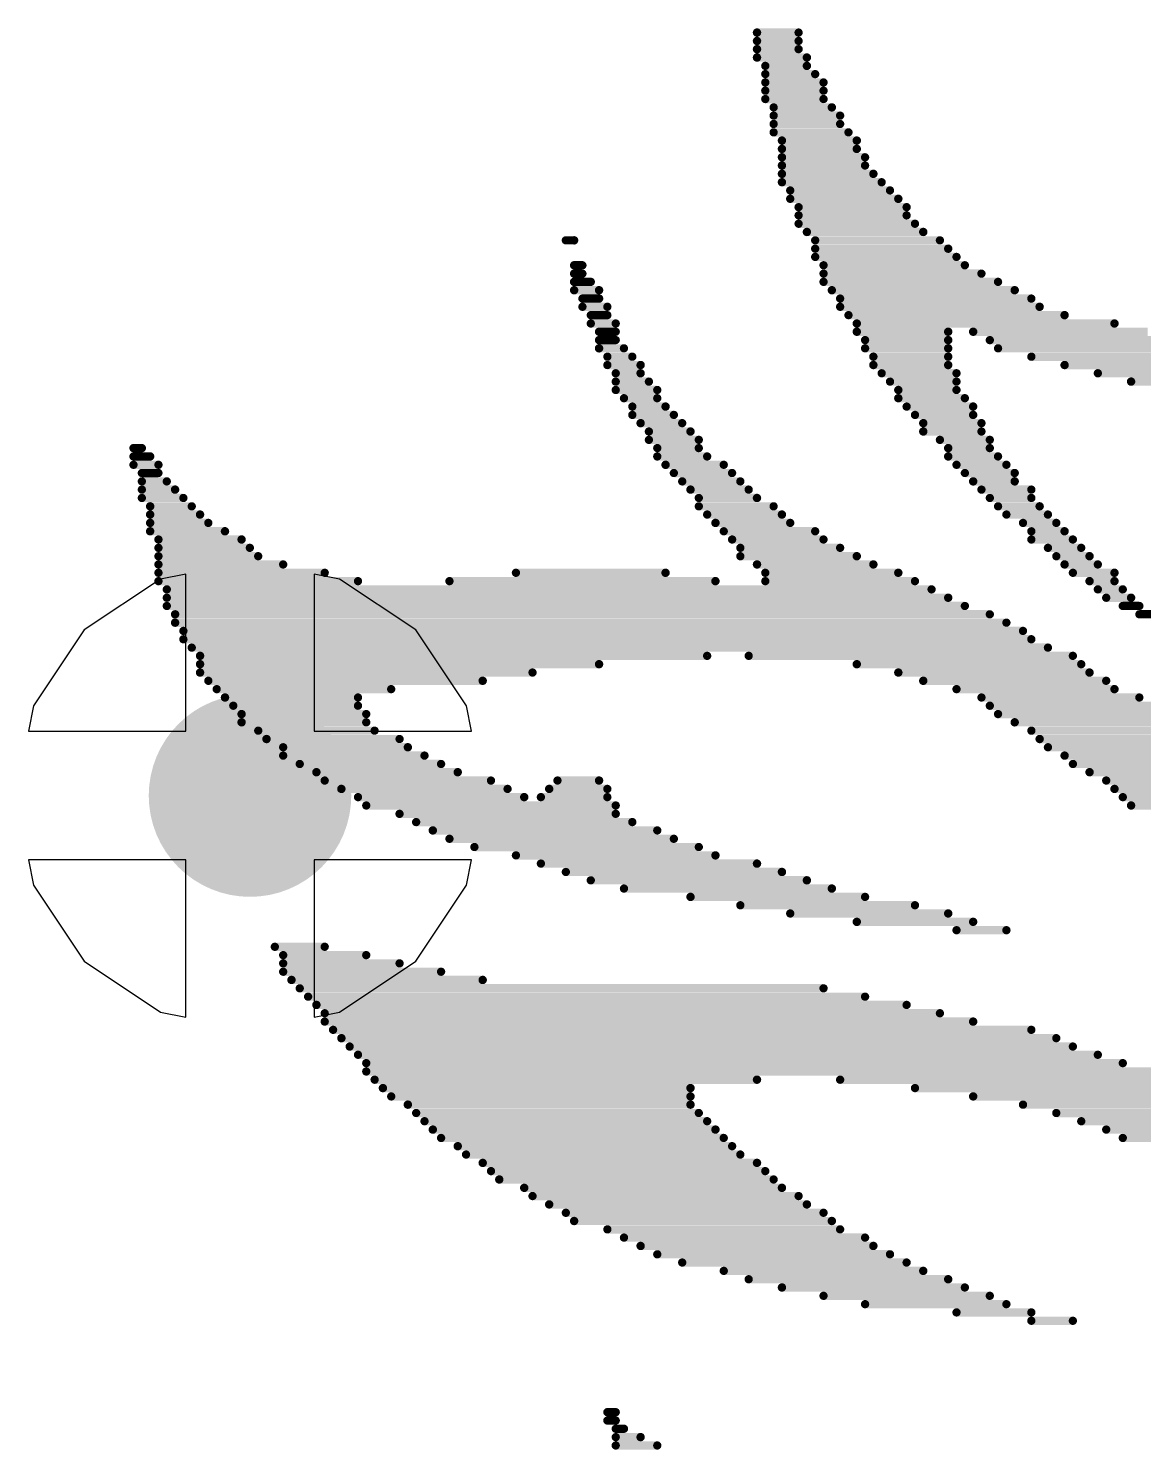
# Model space of a CAD drawing. Header units: millimetres. Extents: x 0.26 to 7.33, y 1.06 to 4.59.
# Drawn here: x 1.6448 to 1.7315, y 2.4021 to 2.5127 of the extents above; entities that cross this region are included whole.
import ezdxf

# ---------------------------------------------------------------- set-up
doc = ezdxf.new("R2010")
doc.units = ezdxf.units.MM
doc.header["$MEASUREMENT"] = 0
for name, color, linetype in [('BottomLayer', 5, 'Continuous'), ('MultiLayer', 9, 'Continuous'), ('TopLayer', 1, 'Continuous'), ('TopOverlay', 2, 'Continuous'), ('ViaHoleLayer', 16, 'Continuous')]:
    doc.layers.add(name, color=color, linetype=linetype)

msp = doc.modelspace()

# ---------------------------------------------------------------- linework, layer by layer
at = {"layer": 'BottomLayer'}
for p, q in [((1.65503, 2.46984), (1.64911, 2.46589)), ((1.657, 2.47023), (1.65503, 2.46984)), ((1.657, 2.458), (1.657, 2.47023)), ((1.66897, 2.46984), (1.667, 2.47023)), ((1.667, 2.47023), (1.667, 2.458)), ((1.67489, 2.46589), (1.66897, 2.46984)), ((1.64911, 2.46589), (1.64516, 2.45997)), ((1.67884, 2.45997), (1.67489, 2.46589)), ((1.64516, 2.45997), (1.64477, 2.458)), ((1.67923, 2.458), (1.67884, 2.45997)), ((1.64477, 2.458), (1.657, 2.458)), ((1.667, 2.458), (1.67923, 2.458)), ((1.657, 2.448), (1.64477, 2.448)), ((1.64477, 2.448), (1.64516, 2.44603)), ((1.657, 2.43577), (1.657, 2.448)), ((1.67923, 2.448), (1.667, 2.448)), ((1.667, 2.448), (1.667, 2.43577)), ((1.67884, 2.44603), (1.67923, 2.448)), ((1.64516, 2.44603), (1.64911, 2.44011)), ((1.67489, 2.44011), (1.67884, 2.44603)), ((1.64911, 2.44011), (1.65503, 2.43616)), ((1.66897, 2.43616), (1.67489, 2.44011)), ((1.65503, 2.43616), (1.657, 2.43577)), ((1.667, 2.43577), (1.66897, 2.43616))]:
    msp.add_line(p, q, dxfattribs=at)
at = {"layer": 'BottomLayer', "const_width": 0.00787}
msp.add_lwpolyline([(1.65806, 2.453, 1), (1.66594, 2.453, 1)], format="xyb", close=True, dxfattribs=at)
at = {"layer": 'MultiLayer', "const_width": 0.00787}
msp.add_lwpolyline([(1.65806, 2.453, 1), (1.66594, 2.453, 1)], format="xyb", close=True, dxfattribs=at)
at = {"layer": 'TopLayer'}
for p, q in [((1.65503, 2.46984), (1.64911, 2.46589)), ((1.657, 2.47023), (1.65503, 2.46984)), ((1.657, 2.458), (1.657, 2.47023)), ((1.66897, 2.46984), (1.667, 2.47023)), ((1.667, 2.47023), (1.667, 2.458)), ((1.67489, 2.46589), (1.66897, 2.46984)), ((1.64911, 2.46589), (1.64516, 2.45997)), ((1.67884, 2.45997), (1.67489, 2.46589)), ((1.64516, 2.45997), (1.64477, 2.458)), ((1.67923, 2.458), (1.67884, 2.45997)), ((1.64477, 2.458), (1.657, 2.458)), ((1.667, 2.458), (1.67923, 2.458)), ((1.657, 2.448), (1.64477, 2.448)), ((1.64477, 2.448), (1.64516, 2.44603)), ((1.657, 2.43577), (1.657, 2.448)), ((1.67923, 2.448), (1.667, 2.448)), ((1.667, 2.448), (1.667, 2.43577)), ((1.67884, 2.44603), (1.67923, 2.448)), ((1.64516, 2.44603), (1.64911, 2.44011)), ((1.67489, 2.44011), (1.67884, 2.44603)), ((1.64911, 2.44011), (1.65503, 2.43616)), ((1.66897, 2.43616), (1.67489, 2.44011)), ((1.65503, 2.43616), (1.657, 2.43577)), ((1.667, 2.43577), (1.66897, 2.43616))]:
    msp.add_line(p, q, dxfattribs=at)
at = {"layer": 'TopLayer', "const_width": 0.00787}
msp.add_lwpolyline([(1.65806, 2.453, 1), (1.66594, 2.453, 1)], format="xyb", close=True, dxfattribs=at)
at = {"layer": 'TopOverlay', "const_width": 0.000647}
for points in [[(1.70143, 2.51235), (1.70466, 2.51235)], [(1.70143, 2.5117), (1.70466, 2.5117)], [(1.70143, 2.51106), (1.70466, 2.51106)], [(1.70143, 2.51041), (1.70531, 2.51041)], [(1.70207, 2.50976), (1.70531, 2.50976)], [(1.70207, 2.50912), (1.70595, 2.50912)], [(1.70207, 2.50847), (1.7066, 2.50847)], [(1.70207, 2.50783), (1.7066, 2.50783)], [(1.70207, 2.50718), (1.7066, 2.50718)], [(1.70272, 2.50653), (1.70724, 2.50653)], [(1.70272, 2.50589), (1.70789, 2.50589)], [(1.70272, 2.50524), (1.70789, 2.50524)], [(1.70272, 2.50459), (1.70854, 2.50459)], [(1.70337, 2.50395), (1.70918, 2.50395)], [(1.70337, 2.5033), (1.70918, 2.5033)], [(1.70337, 2.50265), (1.70983, 2.50265)], [(1.70337, 2.50201), (1.70983, 2.50201)], [(1.70337, 2.50136), (1.71048, 2.50136)], [(1.70337, 2.50071), (1.71112, 2.50071)], [(1.70401, 2.50007), (1.71177, 2.50007)], [(1.70401, 2.49942), (1.71242, 2.49942)], [(1.70466, 2.49877), (1.71306, 2.49877)], [(1.70466, 2.49813), (1.71306, 2.49813)], [(1.70466, 2.49748), (1.71371, 2.49748)], [(1.70531, 2.49684), (1.71436, 2.49684)], [(1.68656, 2.49619), (1.6872, 2.49619)], [(1.70595, 2.49619), (1.71565, 2.49619)], [(1.70595, 2.49554), (1.71629, 2.49554)], [(1.70595, 2.4949), (1.71694, 2.4949)], [(1.6872, 2.49425), (1.68785, 2.49425)], [(1.6872, 2.4936), (1.68785, 2.4936)], [(1.7066, 2.49425), (1.71759, 2.49425)], [(1.7066, 2.4936), (1.71888, 2.4936)], [(1.6872, 2.49296), (1.6885, 2.49296)], [(1.7066, 2.49296), (1.72017, 2.49296)], [(1.6872, 2.49231), (1.68914, 2.49231)], [(1.68785, 2.49166), (1.68914, 2.49166)], [(1.70724, 2.49231), (1.72147, 2.49231)], [(1.70789, 2.49166), (1.72276, 2.49166)], [(1.68785, 2.49102), (1.68979, 2.49102)], [(1.6885, 2.49037), (1.68979, 2.49037)], [(1.70789, 2.49102), (1.72341, 2.49102)], [(1.70854, 2.49037), (1.72534, 2.49037)], [(1.6885, 2.48972), (1.69044, 2.48972)], [(1.70918, 2.48972), (1.72922, 2.48972)], [(1.68914, 2.48908), (1.69044, 2.48908)], [(1.68914, 2.48843), (1.69044, 2.48843)], [(1.70918, 2.48908), (1.71629, 2.48908)], [(1.70983, 2.48843), (1.71629, 2.48843)], [(1.71823, 2.48908), (1.73181, 2.48908)], [(1.71953, 2.48843), (1.7344, 2.48843)], [(1.68914, 2.48779), (1.69108, 2.48779)], [(1.68979, 2.48714), (1.69173, 2.48714)], [(1.70983, 2.48779), (1.71629, 2.48779)], [(1.71048, 2.48714), (1.71629, 2.48714)], [(1.72017, 2.48779), (1.73504, 2.48779)], [(1.72276, 2.48714), (1.73569, 2.48714)], [(1.68979, 2.48649), (1.69238, 2.48649)], [(1.69044, 2.48585), (1.69238, 2.48585)], [(1.71048, 2.48649), (1.71629, 2.48649)], [(1.71112, 2.48585), (1.71694, 2.48585)], [(1.72534, 2.48649), (1.73698, 2.48649)], [(1.72793, 2.48585), (1.73827, 2.48585)], [(1.69044, 2.4852), (1.69302, 2.4852)], [(1.71177, 2.4852), (1.71694, 2.4852)], [(1.73052, 2.4852), (1.73892, 2.4852)], [(1.69044, 2.48455), (1.69367, 2.48455)], [(1.69108, 2.48391), (1.69367, 2.48391)], [(1.71242, 2.48455), (1.71694, 2.48455)], [(1.71242, 2.48391), (1.71759, 2.48391)], [(1.69173, 2.48326), (1.69432, 2.48326)], [(1.69173, 2.48261), (1.69496, 2.48261)], [(1.71306, 2.48326), (1.71823, 2.48326)], [(1.71371, 2.48261), (1.71823, 2.48261)], [(1.69238, 2.48197), (1.69561, 2.48197)], [(1.71436, 2.48197), (1.71888, 2.48197)], [(1.69302, 2.48132), (1.69625, 2.48132)], [(1.69302, 2.48067), (1.6969, 2.48067)], [(1.71436, 2.48132), (1.71888, 2.48132)], [(1.71565, 2.48067), (1.71953, 2.48067)], [(1.65294, 2.48003), (1.65359, 2.48003)], [(1.65294, 2.47938), (1.65424, 2.47938)], [(1.69367, 2.48003), (1.6969, 2.48003)], [(1.69367, 2.47938), (1.69755, 2.47938)], [(1.71629, 2.48003), (1.71953, 2.48003)], [(1.71629, 2.47938), (1.72017, 2.47938)], [(1.65294, 2.47873), (1.65488, 2.47873)], [(1.65359, 2.47809), (1.65488, 2.47809)], [(1.69432, 2.47873), (1.69884, 2.47873)], [(1.69496, 2.47809), (1.69949, 2.47809)], [(1.71694, 2.47873), (1.72082, 2.47873)], [(1.71759, 2.47809), (1.72147, 2.47809)], [(1.65359, 2.47744), (1.65553, 2.47744)], [(1.69561, 2.47744), (1.70013, 2.47744)], [(1.71823, 2.47744), (1.72147, 2.47744)], [(1.65359, 2.4768), (1.65617, 2.4768)], [(1.65359, 2.47615), (1.65682, 2.47615)], [(1.69625, 2.4768), (1.70078, 2.4768)], [(1.6969, 2.47615), (1.70143, 2.47615)], [(1.71888, 2.4768), (1.72276, 2.4768)], [(1.71953, 2.47615), (1.72276, 2.47615)], [(1.65424, 2.4755), (1.65747, 2.4755)], [(1.65424, 2.47486), (1.65811, 2.47486)], [(1.6969, 2.4755), (1.70272, 2.4755)], [(1.69755, 2.47486), (1.70337, 2.47486)], [(1.72017, 2.4755), (1.72341, 2.4755)], [(1.72082, 2.47486), (1.72405, 2.47486)], [(1.65424, 2.47421), (1.65876, 2.47421)], [(1.69819, 2.47421), (1.70401, 2.47421)], [(1.72211, 2.47421), (1.7247, 2.47421)], [(1.65424, 2.47356), (1.66005, 2.47356)], [(1.65488, 2.47292), (1.66135, 2.47292)], [(1.69884, 2.47356), (1.70595, 2.47356)], [(1.69949, 2.47292), (1.7066, 2.47292)], [(1.72276, 2.47356), (1.72534, 2.47356)], [(1.72276, 2.47292), (1.72599, 2.47292)], [(1.65488, 2.47227), (1.66199, 2.47227)], [(1.65488, 2.47162), (1.66264, 2.47162)], [(1.70013, 2.47227), (1.70789, 2.47227)], [(1.70013, 2.47162), (1.70918, 2.47162)], [(1.72405, 2.47227), (1.72664, 2.47227)], [(1.7247, 2.47162), (1.72728, 2.47162)], [(1.65488, 2.47098), (1.66458, 2.47098)], [(1.65488, 2.47033), (1.66781, 2.47033)], [(1.68268, 2.47033), (1.69432, 2.47033)], [(1.70143, 2.47098), (1.71048, 2.47098)], [(1.70207, 2.47033), (1.71242, 2.47033)], [(1.72534, 2.47098), (1.72793, 2.47098)], [(1.72599, 2.47033), (1.72922, 2.47033)], [(1.65488, 2.46968), (1.6704, 2.46968)], [(1.67751, 2.46968), (1.69819, 2.46968)], [(1.70207, 2.46968), (1.71371, 2.46968)], [(1.72728, 2.46968), (1.72922, 2.46968)], [(1.65553, 2.46904), (1.715, 2.46904)], [(1.65553, 2.46839), (1.71629, 2.46839)], [(1.72793, 2.46904), (1.72987, 2.46904)], [(1.72858, 2.46839), (1.73052, 2.46839)], [(1.65553, 2.46775), (1.71759, 2.46775)], [(1.65617, 2.4671), (1.71953, 2.4671)], [(1.72987, 2.46775), (1.73116, 2.46775)], [(1.73116, 2.4671), (1.73246, 2.4671)], [(1.65617, 2.46645), (1.72082, 2.46645)], [(1.65682, 2.46581), (1.72211, 2.46581)], [(1.65682, 2.46516), (1.72276, 2.46516)], [(1.65747, 2.46451), (1.72405, 2.46451)], [(1.65811, 2.46387), (1.69755, 2.46387)], [(1.70078, 2.46387), (1.72599, 2.46387)], [(1.65811, 2.46322), (1.68914, 2.46322)], [(1.65811, 2.46257), (1.68397, 2.46257)], [(1.70918, 2.46322), (1.72664, 2.46322)], [(1.71242, 2.46257), (1.72728, 2.46257)], [(1.65876, 2.46193), (1.68009, 2.46193)], [(1.71436, 2.46193), (1.72858, 2.46193)], [(1.65941, 2.46128), (1.67298, 2.46128)], [(1.66005, 2.46063), (1.6704, 2.46063)], [(1.71694, 2.46128), (1.72922, 2.46128)], [(1.71888, 2.46063), (1.73116, 2.46063)], [(1.6607, 2.45999), (1.6704, 2.45999)], [(1.66135, 2.45934), (1.67104, 2.45934)], [(1.71953, 2.45999), (1.73246, 2.45999)], [(1.72017, 2.45934), (1.73246, 2.45934)], [(1.66135, 2.4587), (1.67104, 2.4587)], [(1.72147, 2.4587), (1.73375, 2.4587)], [(1.66264, 2.45805), (1.67169, 2.45805)], [(1.66329, 2.4574), (1.67363, 2.4574)], [(1.72276, 2.45805), (1.73504, 2.45805)], [(1.72341, 2.4574), (1.73569, 2.4574)], [(1.66458, 2.45676), (1.67428, 2.45676)], [(1.66458, 2.45611), (1.67557, 2.45611)], [(1.72405, 2.45676), (1.73698, 2.45676)], [(1.72534, 2.45611), (1.73763, 2.45611)], [(1.66587, 2.45546), (1.67686, 2.45546)], [(1.72599, 2.45546), (1.73892, 2.45546)], [(1.66716, 2.45482), (1.67815, 2.45482)], [(1.66781, 2.45417), (1.68074, 2.45417)], [(1.68591, 2.45417), (1.68914, 2.45417)], [(1.72728, 2.45482), (1.73957, 2.45482)], [(1.72858, 2.45417), (1.74086, 2.45417)], [(1.6691, 2.45352), (1.68203, 2.45352)], [(1.6704, 2.45288), (1.68333, 2.45288)], [(1.68462, 2.45288), (1.68979, 2.45288)], [(1.68527, 2.45352), (1.68979, 2.45352)], [(1.72922, 2.45352), (1.74151, 2.45352)], [(1.72987, 2.45288), (1.74215, 2.45288)], [(1.67104, 2.45223), (1.69044, 2.45223)], [(1.67363, 2.45158), (1.69044, 2.45158)], [(1.73052, 2.45223), (1.7428, 2.45223)], [(1.67492, 2.45094), (1.69173, 2.45094)], [(1.67621, 2.45029), (1.69367, 2.45029)], [(1.67751, 2.44964), (1.69496, 2.44964)], [(1.67945, 2.449), (1.6969, 2.449)], [(1.68268, 2.44835), (1.69819, 2.44835)], [(1.68462, 2.44771), (1.70143, 2.44771)], [(1.68656, 2.44706), (1.70337, 2.44706)], [(1.6885, 2.44641), (1.70531, 2.44641)], [(1.69108, 2.44577), (1.70724, 2.44577)], [(1.69625, 2.44512), (1.70983, 2.44512)], [(1.70013, 2.44447), (1.71371, 2.44447)], [(1.70401, 2.44383), (1.71629, 2.44383)], [(1.70918, 2.44318), (1.71823, 2.44318)], [(1.71694, 2.44253), (1.72082, 2.44253)], [(1.66393, 2.44124), (1.66781, 2.44124)], [(1.66458, 2.44059), (1.67104, 2.44059)], [(1.66458, 2.43995), (1.67363, 2.43995)], [(1.66458, 2.4393), (1.67686, 2.4393)], [(1.66523, 2.43866), (1.68009, 2.43866)], [(1.66587, 2.43801), (1.7066, 2.43801)], [(1.66652, 2.43736), (1.70983, 2.43736)], [(1.66716, 2.43672), (1.71306, 2.43672)], [(1.66781, 2.43607), (1.71565, 2.43607)], [(1.66781, 2.43542), (1.71823, 2.43542)], [(1.66846, 2.43478), (1.72276, 2.43478)], [(1.6691, 2.43413), (1.7247, 2.43413)], [(1.66975, 2.43348), (1.72599, 2.43348)], [(1.6704, 2.43284), (1.72793, 2.43284)], [(1.67104, 2.43219), (1.72987, 2.43219)], [(1.67104, 2.43154), (1.73246, 2.43154)], [(1.67169, 2.4309), (1.70143, 2.4309)], [(1.70789, 2.4309), (1.7344, 2.4309)], [(1.67234, 2.43025), (1.69625, 2.43025)], [(1.67298, 2.4296), (1.69625, 2.4296)], [(1.71371, 2.43025), (1.73569, 2.43025)], [(1.71823, 2.4296), (1.73698, 2.4296)], [(1.67428, 2.42896), (1.69625, 2.42896)], [(1.67492, 2.42831), (1.6969, 2.42831)], [(1.72211, 2.42896), (1.73827, 2.42896)], [(1.7247, 2.42831), (1.74021, 2.42831)], [(1.67557, 2.42767), (1.69755, 2.42767)], [(1.72664, 2.42767), (1.74215, 2.42767)], [(1.67621, 2.42702), (1.69819, 2.42702)], [(1.67686, 2.42637), (1.69884, 2.42637)], [(1.72858, 2.42702), (1.7428, 2.42702)], [(1.72987, 2.42637), (1.74345, 2.42637)], [(1.67815, 2.42573), (1.69949, 2.42573)], [(1.6788, 2.42508), (1.70013, 2.42508)], [(1.68009, 2.42443), (1.70143, 2.42443)], [(1.68074, 2.42379), (1.70207, 2.42379)], [(1.68139, 2.42314), (1.70272, 2.42314)], [(1.68333, 2.42249), (1.70337, 2.42249)], [(1.68397, 2.42185), (1.70466, 2.42185)], [(1.68527, 2.4212), (1.70531, 2.4212)], [(1.68656, 2.42055), (1.7066, 2.42055)], [(1.6872, 2.41991), (1.70724, 2.41991)], [(1.68979, 2.41926), (1.70789, 2.41926)], [(1.69108, 2.41862), (1.70983, 2.41862)], [(1.69238, 2.41797), (1.71048, 2.41797)], [(1.69367, 2.41732), (1.71177, 2.41732)], [(1.69561, 2.41668), (1.71306, 2.41668)], [(1.69884, 2.41603), (1.71436, 2.41603)], [(1.70078, 2.41538), (1.71629, 2.41538)], [(1.70337, 2.41474), (1.71759, 2.41474)], [(1.7066, 2.41409), (1.71953, 2.41409)], [(1.70983, 2.41344), (1.72082, 2.41344)], [(1.71694, 2.4128), (1.72276, 2.4128)], [(1.72276, 2.41215), (1.72599, 2.41215)], [(1.68979, 2.40504), (1.69044, 2.40504)], [(1.68979, 2.40439), (1.69044, 2.40439)], [(1.69044, 2.40375), (1.69108, 2.40375)], [(1.69044, 2.4031), (1.69238, 2.4031)], [(1.69044, 2.40245), (1.69367, 2.40245)]]:
    msp.add_lwpolyline(points, dxfattribs=at)
at = {"layer": 'TopOverlay', "const_width": 0.000323}
for points in [[(1.70126, 2.51235, 1), (1.70159, 2.51235, 1)], [(1.7045, 2.51235, 1), (1.70482, 2.51235, 1)], [(1.70126, 2.5117, 1), (1.70159, 2.5117, 1)], [(1.7045, 2.5117, 1), (1.70482, 2.5117, 1)], [(1.70126, 2.51106, 1), (1.70159, 2.51106, 1)], [(1.70126, 2.51041, 1), (1.70159, 2.51041, 1)], [(1.7045, 2.51106, 1), (1.70482, 2.51106, 1)], [(1.70514, 2.51041, 1), (1.70547, 2.51041, 1)], [(1.70191, 2.50976, 1), (1.70223, 2.50976, 1)], [(1.70191, 2.50912, 1), (1.70223, 2.50912, 1)], [(1.70514, 2.50976, 1), (1.70547, 2.50976, 1)], [(1.70579, 2.50912, 1), (1.70611, 2.50912, 1)], [(1.70191, 2.50847, 1), (1.70223, 2.50847, 1)], [(1.70644, 2.50847, 1), (1.70676, 2.50847, 1)], [(1.70191, 2.50783, 1), (1.70223, 2.50783, 1)], [(1.70191, 2.50718, 1), (1.70223, 2.50718, 1)], [(1.70644, 2.50783, 1), (1.70676, 2.50783, 1)], [(1.70644, 2.50718, 1), (1.70676, 2.50718, 1)], [(1.70256, 2.50653, 1), (1.70288, 2.50653, 1)], [(1.70256, 2.50589, 1), (1.70288, 2.50589, 1)], [(1.70708, 2.50653, 1), (1.70741, 2.50653, 1)], [(1.70773, 2.50589, 1), (1.70805, 2.50589, 1)], [(1.70256, 2.50524, 1), (1.70288, 2.50524, 1)], [(1.70256, 2.50459, 1), (1.70288, 2.50459, 1)], [(1.70773, 2.50524, 1), (1.70805, 2.50524, 1)], [(1.70838, 2.50459, 1), (1.7087, 2.50459, 1)], [(1.7032, 2.50395, 1), (1.70353, 2.50395, 1)], [(1.70902, 2.50395, 1), (1.70935, 2.50395, 1)], [(1.7032, 2.5033, 1), (1.70353, 2.5033, 1)], [(1.7032, 2.50265, 1), (1.70353, 2.50265, 1)], [(1.70902, 2.5033, 1), (1.70935, 2.5033, 1)], [(1.70967, 2.50265, 1), (1.70999, 2.50265, 1)], [(1.7032, 2.50201, 1), (1.70353, 2.50201, 1)], [(1.7032, 2.50136, 1), (1.70353, 2.50136, 1)], [(1.70967, 2.50201, 1), (1.70999, 2.50201, 1)], [(1.71031, 2.50136, 1), (1.71064, 2.50136, 1)], [(1.7032, 2.50071, 1), (1.70353, 2.50071, 1)], [(1.71096, 2.50071, 1), (1.71128, 2.50071, 1)], [(1.70385, 2.50007, 1), (1.70417, 2.50007, 1)], [(1.70385, 2.49942, 1), (1.70417, 2.49942, 1)], [(1.71161, 2.50007, 1), (1.71193, 2.50007, 1)], [(1.71225, 2.49942, 1), (1.71258, 2.49942, 1)], [(1.7045, 2.49877, 1), (1.70482, 2.49877, 1)], [(1.7045, 2.49813, 1), (1.70482, 2.49813, 1)], [(1.7129, 2.49877, 1), (1.71322, 2.49877, 1)], [(1.7129, 2.49813, 1), (1.71322, 2.49813, 1)], [(1.7045, 2.49748, 1), (1.70482, 2.49748, 1)], [(1.70514, 2.49684, 1), (1.70547, 2.49684, 1)], [(1.71355, 2.49748, 1), (1.71387, 2.49748, 1)], [(1.71419, 2.49684, 1), (1.71452, 2.49684, 1)], [(1.6864, 2.49619, 1), (1.68672, 2.49619, 1)], [(1.68704, 2.49619, 1), (1.68737, 2.49619, 1)], [(1.70579, 2.49619, 1), (1.70611, 2.49619, 1)], [(1.71549, 2.49619, 1), (1.71581, 2.49619, 1)], [(1.70579, 2.49554, 1), (1.70611, 2.49554, 1)], [(1.70579, 2.4949, 1), (1.70611, 2.4949, 1)], [(1.71613, 2.49554, 1), (1.71646, 2.49554, 1)], [(1.71678, 2.4949, 1), (1.7171, 2.4949, 1)], [(1.68704, 2.49425, 1), (1.68737, 2.49425, 1)], [(1.68704, 2.4936, 1), (1.68737, 2.4936, 1)], [(1.68769, 2.49425, 1), (1.68801, 2.49425, 1)], [(1.68769, 2.4936, 1), (1.68801, 2.4936, 1)], [(1.70644, 2.49425, 1), (1.70676, 2.49425, 1)], [(1.70644, 2.4936, 1), (1.70676, 2.4936, 1)], [(1.71743, 2.49425, 1), (1.71775, 2.49425, 1)], [(1.71872, 2.4936, 1), (1.71904, 2.4936, 1)], [(1.68704, 2.49296, 1), (1.68737, 2.49296, 1)], [(1.68834, 2.49296, 1), (1.68866, 2.49296, 1)], [(1.70644, 2.49296, 1), (1.70676, 2.49296, 1)], [(1.72001, 2.49296, 1), (1.72033, 2.49296, 1)], [(1.68704, 2.49231, 1), (1.68737, 2.49231, 1)], [(1.68769, 2.49166, 1), (1.68801, 2.49166, 1)], [(1.68898, 2.49231, 1), (1.68931, 2.49231, 1)], [(1.68898, 2.49166, 1), (1.68931, 2.49166, 1)], [(1.70708, 2.49231, 1), (1.70741, 2.49231, 1)], [(1.70773, 2.49166, 1), (1.70805, 2.49166, 1)], [(1.7213, 2.49231, 1), (1.72163, 2.49231, 1)], [(1.7226, 2.49166, 1), (1.72292, 2.49166, 1)], [(1.68769, 2.49102, 1), (1.68801, 2.49102, 1)], [(1.68834, 2.49037, 1), (1.68866, 2.49037, 1)], [(1.68963, 2.49102, 1), (1.68995, 2.49102, 1)], [(1.68963, 2.49037, 1), (1.68995, 2.49037, 1)], [(1.70773, 2.49102, 1), (1.70805, 2.49102, 1)], [(1.70838, 2.49037, 1), (1.7087, 2.49037, 1)], [(1.72324, 2.49102, 1), (1.72357, 2.49102, 1)], [(1.72518, 2.49037, 1), (1.72551, 2.49037, 1)], [(1.68834, 2.48972, 1), (1.68866, 2.48972, 1)], [(1.69028, 2.48972, 1), (1.6906, 2.48972, 1)], [(1.70902, 2.48972, 1), (1.70935, 2.48972, 1)], [(1.72906, 2.48972, 1), (1.72939, 2.48972, 1)], [(1.68898, 2.48908, 1), (1.68931, 2.48908, 1)], [(1.68898, 2.48843, 1), (1.68931, 2.48843, 1)], [(1.69028, 2.48908, 1), (1.6906, 2.48908, 1)], [(1.69028, 2.48843, 1), (1.6906, 2.48843, 1)], [(1.70902, 2.48908, 1), (1.70935, 2.48908, 1)], [(1.70967, 2.48843, 1), (1.70999, 2.48843, 1)], [(1.71613, 2.48908, 1), (1.71646, 2.48908, 1)], [(1.71613, 2.48843, 1), (1.71646, 2.48843, 1)], [(1.71807, 2.48908, 1), (1.7184, 2.48908, 1)], [(1.71937, 2.48843, 1), (1.71969, 2.48843, 1)], [(1.68898, 2.48779, 1), (1.68931, 2.48779, 1)], [(1.68963, 2.48714, 1), (1.68995, 2.48714, 1)], [(1.69092, 2.48779, 1), (1.69124, 2.48779, 1)], [(1.69157, 2.48714, 1), (1.69189, 2.48714, 1)], [(1.70967, 2.48779, 1), (1.70999, 2.48779, 1)], [(1.71031, 2.48714, 1), (1.71064, 2.48714, 1)], [(1.71613, 2.48779, 1), (1.71646, 2.48779, 1)], [(1.71613, 2.48714, 1), (1.71646, 2.48714, 1)], [(1.72001, 2.48779, 1), (1.72033, 2.48779, 1)], [(1.7226, 2.48714, 1), (1.72292, 2.48714, 1)], [(1.68963, 2.48649, 1), (1.68995, 2.48649, 1)], [(1.69028, 2.48585, 1), (1.6906, 2.48585, 1)], [(1.69221, 2.48649, 1), (1.69254, 2.48649, 1)], [(1.69221, 2.48585, 1), (1.69254, 2.48585, 1)], [(1.71031, 2.48649, 1), (1.71064, 2.48649, 1)], [(1.71096, 2.48585, 1), (1.71128, 2.48585, 1)], [(1.71613, 2.48649, 1), (1.71646, 2.48649, 1)], [(1.71678, 2.48585, 1), (1.7171, 2.48585, 1)], [(1.72518, 2.48649, 1), (1.72551, 2.48649, 1)], [(1.72777, 2.48585, 1), (1.72809, 2.48585, 1)], [(1.69028, 2.4852, 1), (1.6906, 2.4852, 1)], [(1.69286, 2.4852, 1), (1.69318, 2.4852, 1)], [(1.71161, 2.4852, 1), (1.71193, 2.4852, 1)], [(1.71678, 2.4852, 1), (1.7171, 2.4852, 1)], [(1.73035, 2.4852, 1), (1.73068, 2.4852, 1)], [(1.69028, 2.48455, 1), (1.6906, 2.48455, 1)], [(1.69092, 2.48391, 1), (1.69124, 2.48391, 1)], [(1.69351, 2.48455, 1), (1.69383, 2.48455, 1)], [(1.69351, 2.48391, 1), (1.69383, 2.48391, 1)], [(1.71225, 2.48455, 1), (1.71258, 2.48455, 1)], [(1.71225, 2.48391, 1), (1.71258, 2.48391, 1)], [(1.71678, 2.48455, 1), (1.7171, 2.48455, 1)], [(1.71743, 2.48391, 1), (1.71775, 2.48391, 1)], [(1.69157, 2.48326, 1), (1.69189, 2.48326, 1)], [(1.69157, 2.48261, 1), (1.69189, 2.48261, 1)], [(1.69415, 2.48326, 1), (1.69448, 2.48326, 1)], [(1.6948, 2.48261, 1), (1.69512, 2.48261, 1)], [(1.7129, 2.48326, 1), (1.71322, 2.48326, 1)], [(1.71355, 2.48261, 1), (1.71387, 2.48261, 1)], [(1.71807, 2.48326, 1), (1.7184, 2.48326, 1)], [(1.71807, 2.48261, 1), (1.7184, 2.48261, 1)], [(1.69221, 2.48197, 1), (1.69254, 2.48197, 1)], [(1.69545, 2.48197, 1), (1.69577, 2.48197, 1)], [(1.71419, 2.48197, 1), (1.71452, 2.48197, 1)], [(1.71872, 2.48197, 1), (1.71904, 2.48197, 1)], [(1.69286, 2.48132, 1), (1.69318, 2.48132, 1)], [(1.69286, 2.48067, 1), (1.69318, 2.48067, 1)], [(1.69609, 2.48132, 1), (1.69642, 2.48132, 1)], [(1.69674, 2.48067, 1), (1.69706, 2.48067, 1)], [(1.71419, 2.48132, 1), (1.71452, 2.48132, 1)], [(1.71549, 2.48067, 1), (1.71581, 2.48067, 1)], [(1.71872, 2.48132, 1), (1.71904, 2.48132, 1)], [(1.71937, 2.48067, 1), (1.71969, 2.48067, 1)], [(1.65278, 2.48003, 1), (1.6531, 2.48003, 1)], [(1.65278, 2.47938, 1), (1.6531, 2.47938, 1)], [(1.65343, 2.48003, 1), (1.65375, 2.48003, 1)], [(1.65407, 2.47938, 1), (1.6544, 2.47938, 1)], [(1.69351, 2.48003, 1), (1.69383, 2.48003, 1)], [(1.69351, 2.47938, 1), (1.69383, 2.47938, 1)], [(1.69674, 2.48003, 1), (1.69706, 2.48003, 1)], [(1.69739, 2.47938, 1), (1.69771, 2.47938, 1)], [(1.71613, 2.48003, 1), (1.71646, 2.48003, 1)], [(1.71613, 2.47938, 1), (1.71646, 2.47938, 1)], [(1.71937, 2.48003, 1), (1.71969, 2.48003, 1)], [(1.72001, 2.47938, 1), (1.72033, 2.47938, 1)], [(1.65278, 2.47873, 1), (1.6531, 2.47873, 1)], [(1.65343, 2.47809, 1), (1.65375, 2.47809, 1)], [(1.65472, 2.47873, 1), (1.65504, 2.47873, 1)], [(1.65472, 2.47809, 1), (1.65504, 2.47809, 1)], [(1.69415, 2.47873, 1), (1.69448, 2.47873, 1)], [(1.6948, 2.47809, 1), (1.69512, 2.47809, 1)], [(1.69868, 2.47873, 1), (1.699, 2.47873, 1)], [(1.69933, 2.47809, 1), (1.69965, 2.47809, 1)], [(1.71678, 2.47873, 1), (1.7171, 2.47873, 1)], [(1.71743, 2.47809, 1), (1.71775, 2.47809, 1)], [(1.72066, 2.47873, 1), (1.72098, 2.47873, 1)], [(1.7213, 2.47809, 1), (1.72163, 2.47809, 1)], [(1.65343, 2.47744, 1), (1.65375, 2.47744, 1)], [(1.65537, 2.47744, 1), (1.65569, 2.47744, 1)], [(1.69545, 2.47744, 1), (1.69577, 2.47744, 1)], [(1.69997, 2.47744, 1), (1.70029, 2.47744, 1)], [(1.71807, 2.47744, 1), (1.7184, 2.47744, 1)], [(1.7213, 2.47744, 1), (1.72163, 2.47744, 1)], [(1.65343, 2.4768, 1), (1.65375, 2.4768, 1)], [(1.65343, 2.47615, 1), (1.65375, 2.47615, 1)], [(1.65601, 2.4768, 1), (1.65634, 2.4768, 1)], [(1.65666, 2.47615, 1), (1.65698, 2.47615, 1)], [(1.69609, 2.4768, 1), (1.69642, 2.4768, 1)], [(1.69674, 2.47615, 1), (1.69706, 2.47615, 1)], [(1.70062, 2.4768, 1), (1.70094, 2.4768, 1)], [(1.70126, 2.47615, 1), (1.70159, 2.47615, 1)], [(1.71872, 2.4768, 1), (1.71904, 2.4768, 1)], [(1.71937, 2.47615, 1), (1.71969, 2.47615, 1)], [(1.7226, 2.4768, 1), (1.72292, 2.4768, 1)], [(1.7226, 2.47615, 1), (1.72292, 2.47615, 1)], [(1.65407, 2.4755, 1), (1.6544, 2.4755, 1)], [(1.65407, 2.47486, 1), (1.6544, 2.47486, 1)], [(1.65731, 2.4755, 1), (1.65763, 2.4755, 1)], [(1.65795, 2.47486, 1), (1.65828, 2.47486, 1)], [(1.69674, 2.4755, 1), (1.69706, 2.4755, 1)], [(1.69739, 2.47486, 1), (1.69771, 2.47486, 1)], [(1.70256, 2.4755, 1), (1.70288, 2.4755, 1)], [(1.7032, 2.47486, 1), (1.70353, 2.47486, 1)], [(1.72001, 2.4755, 1), (1.72033, 2.4755, 1)], [(1.72066, 2.47486, 1), (1.72098, 2.47486, 1)], [(1.72324, 2.4755, 1), (1.72357, 2.4755, 1)], [(1.72389, 2.47486, 1), (1.72421, 2.47486, 1)], [(1.65407, 2.47421, 1), (1.6544, 2.47421, 1)], [(1.6586, 2.47421, 1), (1.65892, 2.47421, 1)], [(1.69803, 2.47421, 1), (1.69836, 2.47421, 1)], [(1.70385, 2.47421, 1), (1.70417, 2.47421, 1)], [(1.72195, 2.47421, 1), (1.72227, 2.47421, 1)], [(1.72454, 2.47421, 1), (1.72486, 2.47421, 1)], [(1.65407, 2.47356, 1), (1.6544, 2.47356, 1)], [(1.65472, 2.47292, 1), (1.65504, 2.47292, 1)], [(1.65989, 2.47356, 1), (1.66022, 2.47356, 1)], [(1.66118, 2.47292, 1), (1.66151, 2.47292, 1)], [(1.69868, 2.47356, 1), (1.699, 2.47356, 1)], [(1.69933, 2.47292, 1), (1.69965, 2.47292, 1)], [(1.70579, 2.47356, 1), (1.70611, 2.47356, 1)], [(1.70644, 2.47292, 1), (1.70676, 2.47292, 1)], [(1.7226, 2.47356, 1), (1.72292, 2.47356, 1)], [(1.7226, 2.47292, 1), (1.72292, 2.47292, 1)], [(1.72518, 2.47356, 1), (1.72551, 2.47356, 1)], [(1.72583, 2.47292, 1), (1.72615, 2.47292, 1)], [(1.65472, 2.47227, 1), (1.65504, 2.47227, 1)], [(1.65472, 2.47162, 1), (1.65504, 2.47162, 1)], [(1.66183, 2.47227, 1), (1.66215, 2.47227, 1)], [(1.66248, 2.47162, 1), (1.6628, 2.47162, 1)], [(1.69997, 2.47227, 1), (1.70029, 2.47227, 1)], [(1.69997, 2.47162, 1), (1.70029, 2.47162, 1)], [(1.70773, 2.47227, 1), (1.70805, 2.47227, 1)], [(1.70902, 2.47162, 1), (1.70935, 2.47162, 1)], [(1.72389, 2.47227, 1), (1.72421, 2.47227, 1)], [(1.72454, 2.47162, 1), (1.72486, 2.47162, 1)], [(1.72648, 2.47227, 1), (1.7268, 2.47227, 1)], [(1.72712, 2.47162, 1), (1.72745, 2.47162, 1)], [(1.65472, 2.47098, 1), (1.65504, 2.47098, 1)], [(1.65472, 2.47033, 1), (1.65504, 2.47033, 1)], [(1.66442, 2.47098, 1), (1.66474, 2.47098, 1)], [(1.66765, 2.47033, 1), (1.66797, 2.47033, 1)], [(1.68252, 2.47033, 1), (1.68284, 2.47033, 1)], [(1.69415, 2.47033, 1), (1.69448, 2.47033, 1)], [(1.70126, 2.47098, 1), (1.70159, 2.47098, 1)], [(1.70191, 2.47033, 1), (1.70223, 2.47033, 1)], [(1.71031, 2.47098, 1), (1.71064, 2.47098, 1)], [(1.71225, 2.47033, 1), (1.71258, 2.47033, 1)], [(1.72518, 2.47098, 1), (1.72551, 2.47098, 1)], [(1.72583, 2.47033, 1), (1.72615, 2.47033, 1)], [(1.72777, 2.47098, 1), (1.72809, 2.47098, 1)], [(1.72906, 2.47033, 1), (1.72939, 2.47033, 1)], [(1.65472, 2.46968, 1), (1.65504, 2.46968, 1)], [(1.67024, 2.46968, 1), (1.67056, 2.46968, 1)], [(1.67735, 2.46968, 1), (1.67767, 2.46968, 1)], [(1.69803, 2.46968, 1), (1.69836, 2.46968, 1)], [(1.70191, 2.46968, 1), (1.70223, 2.46968, 1)], [(1.71355, 2.46968, 1), (1.71387, 2.46968, 1)], [(1.72712, 2.46968, 1), (1.72745, 2.46968, 1)], [(1.72906, 2.46968, 1), (1.72939, 2.46968, 1)], [(1.65537, 2.46904, 1), (1.65569, 2.46904, 1)], [(1.65537, 2.46839, 1), (1.65569, 2.46839, 1)], [(1.71484, 2.46904, 1), (1.71516, 2.46904, 1)], [(1.71613, 2.46839, 1), (1.71646, 2.46839, 1)], [(1.72777, 2.46904, 1), (1.72809, 2.46904, 1)], [(1.72842, 2.46839, 1), (1.72874, 2.46839, 1)], [(1.72971, 2.46904, 1), (1.73003, 2.46904, 1)], [(1.73035, 2.46839, 1), (1.73068, 2.46839, 1)], [(1.65537, 2.46775, 1), (1.65569, 2.46775, 1)], [(1.65601, 2.4671, 1), (1.65634, 2.4671, 1)], [(1.71743, 2.46775, 1), (1.71775, 2.46775, 1)], [(1.71937, 2.4671, 1), (1.71969, 2.4671, 1)], [(1.72971, 2.46775, 1), (1.73003, 2.46775, 1)], [(1.731, 2.46775, 1), (1.73132, 2.46775, 1)], [(1.731, 2.4671, 1), (1.73132, 2.4671, 1)], [(1.65601, 2.46645, 1), (1.65634, 2.46645, 1)], [(1.72066, 2.46645, 1), (1.72098, 2.46645, 1)], [(1.65666, 2.46581, 1), (1.65698, 2.46581, 1)], [(1.65666, 2.46516, 1), (1.65698, 2.46516, 1)], [(1.72195, 2.46581, 1), (1.72227, 2.46581, 1)], [(1.7226, 2.46516, 1), (1.72292, 2.46516, 1)], [(1.65731, 2.46451, 1), (1.65763, 2.46451, 1)], [(1.65795, 2.46387, 1), (1.65828, 2.46387, 1)], [(1.69739, 2.46387, 1), (1.69771, 2.46387, 1)], [(1.70062, 2.46387, 1), (1.70094, 2.46387, 1)], [(1.72389, 2.46451, 1), (1.72421, 2.46451, 1)], [(1.72583, 2.46387, 1), (1.72615, 2.46387, 1)], [(1.65795, 2.46322, 1), (1.65828, 2.46322, 1)], [(1.65795, 2.46257, 1), (1.65828, 2.46257, 1)], [(1.68381, 2.46257, 1), (1.68413, 2.46257, 1)], [(1.68898, 2.46322, 1), (1.68931, 2.46322, 1)], [(1.70902, 2.46322, 1), (1.70935, 2.46322, 1)], [(1.71225, 2.46257, 1), (1.71258, 2.46257, 1)], [(1.72648, 2.46322, 1), (1.7268, 2.46322, 1)], [(1.72712, 2.46257, 1), (1.72745, 2.46257, 1)], [(1.6586, 2.46193, 1), (1.65892, 2.46193, 1)], [(1.67993, 2.46193, 1), (1.68026, 2.46193, 1)], [(1.71419, 2.46193, 1), (1.71452, 2.46193, 1)], [(1.72842, 2.46193, 1), (1.72874, 2.46193, 1)], [(1.65925, 2.46128, 1), (1.65957, 2.46128, 1)], [(1.65989, 2.46063, 1), (1.66022, 2.46063, 1)], [(1.67024, 2.46063, 1), (1.67056, 2.46063, 1)], [(1.67282, 2.46128, 1), (1.67314, 2.46128, 1)], [(1.71678, 2.46128, 1), (1.7171, 2.46128, 1)], [(1.71872, 2.46063, 1), (1.71904, 2.46063, 1)], [(1.72906, 2.46128, 1), (1.72939, 2.46128, 1)], [(1.731, 2.46063, 1), (1.73132, 2.46063, 1)], [(1.66054, 2.45999, 1), (1.66086, 2.45999, 1)], [(1.66118, 2.45934, 1), (1.66151, 2.45934, 1)], [(1.67024, 2.45999, 1), (1.67056, 2.45999, 1)], [(1.67088, 2.45934, 1), (1.6712, 2.45934, 1)], [(1.71937, 2.45999, 1), (1.71969, 2.45999, 1)], [(1.72001, 2.45934, 1), (1.72033, 2.45934, 1)], [(1.66118, 2.4587, 1), (1.66151, 2.4587, 1)], [(1.67088, 2.4587, 1), (1.6712, 2.4587, 1)], [(1.7213, 2.4587, 1), (1.72163, 2.4587, 1)], [(1.66248, 2.45805, 1), (1.6628, 2.45805, 1)], [(1.66312, 2.4574, 1), (1.66345, 2.4574, 1)], [(1.67153, 2.45805, 1), (1.67185, 2.45805, 1)], [(1.67347, 2.4574, 1), (1.67379, 2.4574, 1)], [(1.7226, 2.45805, 1), (1.72292, 2.45805, 1)], [(1.72324, 2.4574, 1), (1.72357, 2.4574, 1)], [(1.66442, 2.45676, 1), (1.66474, 2.45676, 1)], [(1.66442, 2.45611, 1), (1.66474, 2.45611, 1)], [(1.67411, 2.45676, 1), (1.67444, 2.45676, 1)], [(1.67541, 2.45611, 1), (1.67573, 2.45611, 1)], [(1.72389, 2.45676, 1), (1.72421, 2.45676, 1)], [(1.72518, 2.45611, 1), (1.72551, 2.45611, 1)], [(1.66571, 2.45546, 1), (1.66603, 2.45546, 1)], [(1.6767, 2.45546, 1), (1.67702, 2.45546, 1)], [(1.72583, 2.45546, 1), (1.72615, 2.45546, 1)], [(1.667, 2.45482, 1), (1.66733, 2.45482, 1)], [(1.66765, 2.45417, 1), (1.66797, 2.45417, 1)], [(1.67799, 2.45482, 1), (1.67832, 2.45482, 1)], [(1.68058, 2.45417, 1), (1.6809, 2.45417, 1)], [(1.68575, 2.45417, 1), (1.68607, 2.45417, 1)], [(1.68898, 2.45417, 1), (1.68931, 2.45417, 1)], [(1.72712, 2.45482, 1), (1.72745, 2.45482, 1)], [(1.72842, 2.45417, 1), (1.72874, 2.45417, 1)], [(1.66894, 2.45352, 1), (1.66927, 2.45352, 1)], [(1.67024, 2.45288, 1), (1.67056, 2.45288, 1)], [(1.68187, 2.45352, 1), (1.68219, 2.45352, 1)], [(1.68316, 2.45288, 1), (1.68349, 2.45288, 1)], [(1.68446, 2.45288, 1), (1.68478, 2.45288, 1)], [(1.6851, 2.45352, 1), (1.68543, 2.45352, 1)], [(1.68963, 2.45352, 1), (1.68995, 2.45352, 1)], [(1.68963, 2.45288, 1), (1.68995, 2.45288, 1)], [(1.72906, 2.45352, 1), (1.72939, 2.45352, 1)], [(1.72971, 2.45288, 1), (1.73003, 2.45288, 1)], [(1.67088, 2.45223, 1), (1.6712, 2.45223, 1)], [(1.67347, 2.45158, 1), (1.67379, 2.45158, 1)], [(1.69028, 2.45223, 1), (1.6906, 2.45223, 1)], [(1.69028, 2.45158, 1), (1.6906, 2.45158, 1)], [(1.73035, 2.45223, 1), (1.73068, 2.45223, 1)], [(1.67476, 2.45094, 1), (1.67508, 2.45094, 1)], [(1.69157, 2.45094, 1), (1.69189, 2.45094, 1)], [(1.67605, 2.45029, 1), (1.67638, 2.45029, 1)], [(1.67735, 2.44964, 1), (1.67767, 2.44964, 1)], [(1.69351, 2.45029, 1), (1.69383, 2.45029, 1)], [(1.6948, 2.44964, 1), (1.69512, 2.44964, 1)], [(1.67929, 2.449, 1), (1.67961, 2.449, 1)], [(1.68252, 2.44835, 1), (1.68284, 2.44835, 1)], [(1.69674, 2.449, 1), (1.69706, 2.449, 1)], [(1.69803, 2.44835, 1), (1.69836, 2.44835, 1)], [(1.68446, 2.44771, 1), (1.68478, 2.44771, 1)], [(1.70126, 2.44771, 1), (1.70159, 2.44771, 1)], [(1.6864, 2.44706, 1), (1.68672, 2.44706, 1)], [(1.68834, 2.44641, 1), (1.68866, 2.44641, 1)], [(1.7032, 2.44706, 1), (1.70353, 2.44706, 1)], [(1.70514, 2.44641, 1), (1.70547, 2.44641, 1)], [(1.69092, 2.44577, 1), (1.69124, 2.44577, 1)], [(1.69609, 2.44512, 1), (1.69642, 2.44512, 1)], [(1.70708, 2.44577, 1), (1.70741, 2.44577, 1)], [(1.70967, 2.44512, 1), (1.70999, 2.44512, 1)], [(1.69997, 2.44447, 1), (1.70029, 2.44447, 1)], [(1.70385, 2.44383, 1), (1.70417, 2.44383, 1)], [(1.71355, 2.44447, 1), (1.71387, 2.44447, 1)], [(1.71613, 2.44383, 1), (1.71646, 2.44383, 1)], [(1.70902, 2.44318, 1), (1.70935, 2.44318, 1)], [(1.71807, 2.44318, 1), (1.7184, 2.44318, 1)], [(1.71678, 2.44253, 1), (1.7171, 2.44253, 1)], [(1.72066, 2.44253, 1), (1.72098, 2.44253, 1)], [(1.66377, 2.44124, 1), (1.66409, 2.44124, 1)], [(1.66442, 2.44059, 1), (1.66474, 2.44059, 1)], [(1.66765, 2.44124, 1), (1.66797, 2.44124, 1)], [(1.67088, 2.44059, 1), (1.6712, 2.44059, 1)], [(1.66442, 2.43995, 1), (1.66474, 2.43995, 1)], [(1.67347, 2.43995, 1), (1.67379, 2.43995, 1)], [(1.66442, 2.4393, 1), (1.66474, 2.4393, 1)], [(1.66506, 2.43866, 1), (1.66539, 2.43866, 1)], [(1.6767, 2.4393, 1), (1.67702, 2.4393, 1)], [(1.67993, 2.43866, 1), (1.68026, 2.43866, 1)], [(1.66571, 2.43801, 1), (1.66603, 2.43801, 1)], [(1.66636, 2.43736, 1), (1.66668, 2.43736, 1)], [(1.70644, 2.43801, 1), (1.70676, 2.43801, 1)], [(1.70967, 2.43736, 1), (1.70999, 2.43736, 1)], [(1.667, 2.43672, 1), (1.66733, 2.43672, 1)], [(1.66765, 2.43607, 1), (1.66797, 2.43607, 1)], [(1.7129, 2.43672, 1), (1.71322, 2.43672, 1)], [(1.71549, 2.43607, 1), (1.71581, 2.43607, 1)], [(1.66765, 2.43542, 1), (1.66797, 2.43542, 1)], [(1.71807, 2.43542, 1), (1.7184, 2.43542, 1)], [(1.6683, 2.43478, 1), (1.66862, 2.43478, 1)], [(1.66894, 2.43413, 1), (1.66927, 2.43413, 1)], [(1.7226, 2.43478, 1), (1.72292, 2.43478, 1)], [(1.72454, 2.43413, 1), (1.72486, 2.43413, 1)], [(1.66959, 2.43348, 1), (1.66991, 2.43348, 1)], [(1.67024, 2.43284, 1), (1.67056, 2.43284, 1)], [(1.72583, 2.43348, 1), (1.72615, 2.43348, 1)], [(1.72777, 2.43284, 1), (1.72809, 2.43284, 1)], [(1.67088, 2.43219, 1), (1.6712, 2.43219, 1)], [(1.72971, 2.43219, 1), (1.73003, 2.43219, 1)], [(1.67088, 2.43154, 1), (1.6712, 2.43154, 1)], [(1.67153, 2.4309, 1), (1.67185, 2.4309, 1)], [(1.70126, 2.4309, 1), (1.70159, 2.4309, 1)], [(1.70773, 2.4309, 1), (1.70805, 2.4309, 1)], [(1.67217, 2.43025, 1), (1.6725, 2.43025, 1)], [(1.67282, 2.4296, 1), (1.67314, 2.4296, 1)], [(1.69609, 2.43025, 1), (1.69642, 2.43025, 1)], [(1.69609, 2.4296, 1), (1.69642, 2.4296, 1)], [(1.71355, 2.43025, 1), (1.71387, 2.43025, 1)], [(1.71807, 2.4296, 1), (1.7184, 2.4296, 1)], [(1.67411, 2.42896, 1), (1.67444, 2.42896, 1)], [(1.67476, 2.42831, 1), (1.67508, 2.42831, 1)], [(1.69609, 2.42896, 1), (1.69642, 2.42896, 1)], [(1.69674, 2.42831, 1), (1.69706, 2.42831, 1)], [(1.72195, 2.42896, 1), (1.72227, 2.42896, 1)], [(1.72454, 2.42831, 1), (1.72486, 2.42831, 1)], [(1.67541, 2.42767, 1), (1.67573, 2.42767, 1)], [(1.69739, 2.42767, 1), (1.69771, 2.42767, 1)], [(1.72648, 2.42767, 1), (1.7268, 2.42767, 1)], [(1.67605, 2.42702, 1), (1.67638, 2.42702, 1)], [(1.6767, 2.42637, 1), (1.67702, 2.42637, 1)], [(1.69803, 2.42702, 1), (1.69836, 2.42702, 1)], [(1.69868, 2.42637, 1), (1.699, 2.42637, 1)], [(1.72842, 2.42702, 1), (1.72874, 2.42702, 1)], [(1.72971, 2.42637, 1), (1.73003, 2.42637, 1)], [(1.67799, 2.42573, 1), (1.67832, 2.42573, 1)], [(1.67864, 2.42508, 1), (1.67896, 2.42508, 1)], [(1.69933, 2.42573, 1), (1.69965, 2.42573, 1)], [(1.69997, 2.42508, 1), (1.70029, 2.42508, 1)], [(1.67993, 2.42443, 1), (1.68026, 2.42443, 1)], [(1.70126, 2.42443, 1), (1.70159, 2.42443, 1)], [(1.68058, 2.42379, 1), (1.6809, 2.42379, 1)], [(1.68122, 2.42314, 1), (1.68155, 2.42314, 1)], [(1.70191, 2.42379, 1), (1.70223, 2.42379, 1)], [(1.70256, 2.42314, 1), (1.70288, 2.42314, 1)], [(1.68316, 2.42249, 1), (1.68349, 2.42249, 1)], [(1.68381, 2.42185, 1), (1.68413, 2.42185, 1)], [(1.7032, 2.42249, 1), (1.70353, 2.42249, 1)], [(1.7045, 2.42185, 1), (1.70482, 2.42185, 1)], [(1.6851, 2.4212, 1), (1.68543, 2.4212, 1)], [(1.70514, 2.4212, 1), (1.70547, 2.4212, 1)], [(1.6864, 2.42055, 1), (1.68672, 2.42055, 1)], [(1.68704, 2.41991, 1), (1.68737, 2.41991, 1)], [(1.70644, 2.42055, 1), (1.70676, 2.42055, 1)], [(1.70708, 2.41991, 1), (1.70741, 2.41991, 1)], [(1.68963, 2.41926, 1), (1.68995, 2.41926, 1)], [(1.69092, 2.41862, 1), (1.69124, 2.41862, 1)], [(1.70773, 2.41926, 1), (1.70805, 2.41926, 1)], [(1.70967, 2.41862, 1), (1.70999, 2.41862, 1)], [(1.69221, 2.41797, 1), (1.69254, 2.41797, 1)], [(1.69351, 2.41732, 1), (1.69383, 2.41732, 1)], [(1.71031, 2.41797, 1), (1.71064, 2.41797, 1)], [(1.71161, 2.41732, 1), (1.71193, 2.41732, 1)], [(1.69545, 2.41668, 1), (1.69577, 2.41668, 1)], [(1.7129, 2.41668, 1), (1.71322, 2.41668, 1)], [(1.69868, 2.41603, 1), (1.699, 2.41603, 1)], [(1.70062, 2.41538, 1), (1.70094, 2.41538, 1)], [(1.71419, 2.41603, 1), (1.71452, 2.41603, 1)], [(1.71613, 2.41538, 1), (1.71646, 2.41538, 1)], [(1.7032, 2.41474, 1), (1.70353, 2.41474, 1)], [(1.70644, 2.41409, 1), (1.70676, 2.41409, 1)], [(1.71743, 2.41474, 1), (1.71775, 2.41474, 1)], [(1.71937, 2.41409, 1), (1.71969, 2.41409, 1)], [(1.70967, 2.41344, 1), (1.70999, 2.41344, 1)], [(1.72066, 2.41344, 1), (1.72098, 2.41344, 1)], [(1.71678, 2.4128, 1), (1.7171, 2.4128, 1)], [(1.7226, 2.4128, 1), (1.72292, 2.4128, 1)], [(1.7226, 2.41215, 1), (1.72292, 2.41215, 1)], [(1.72583, 2.41215, 1), (1.72615, 2.41215, 1)], [(1.68963, 2.40504, 1), (1.68995, 2.40504, 1)], [(1.68963, 2.40439, 1), (1.68995, 2.40439, 1)], [(1.69028, 2.40504, 1), (1.6906, 2.40504, 1)], [(1.69028, 2.40439, 1), (1.6906, 2.40439, 1)], [(1.69028, 2.40375, 1), (1.6906, 2.40375, 1)], [(1.69028, 2.4031, 1), (1.6906, 2.4031, 1)], [(1.69092, 2.40375, 1), (1.69124, 2.40375, 1)], [(1.69221, 2.4031, 1), (1.69254, 2.4031, 1)], [(1.69028, 2.40245, 1), (1.6906, 2.40245, 1)], [(1.69351, 2.40245, 1), (1.69383, 2.40245, 1)]]:
    msp.add_lwpolyline(points, format="xyb", close=True, dxfattribs=at)
at = {"layer": 'ViaHoleLayer', "const_width": 0.00591}
msp.add_lwpolyline([(1.65905, 2.453, 1), (1.66495, 2.453, 1)], format="xyb", close=True, dxfattribs=at)

doc.saveas('drawing.dxf')
